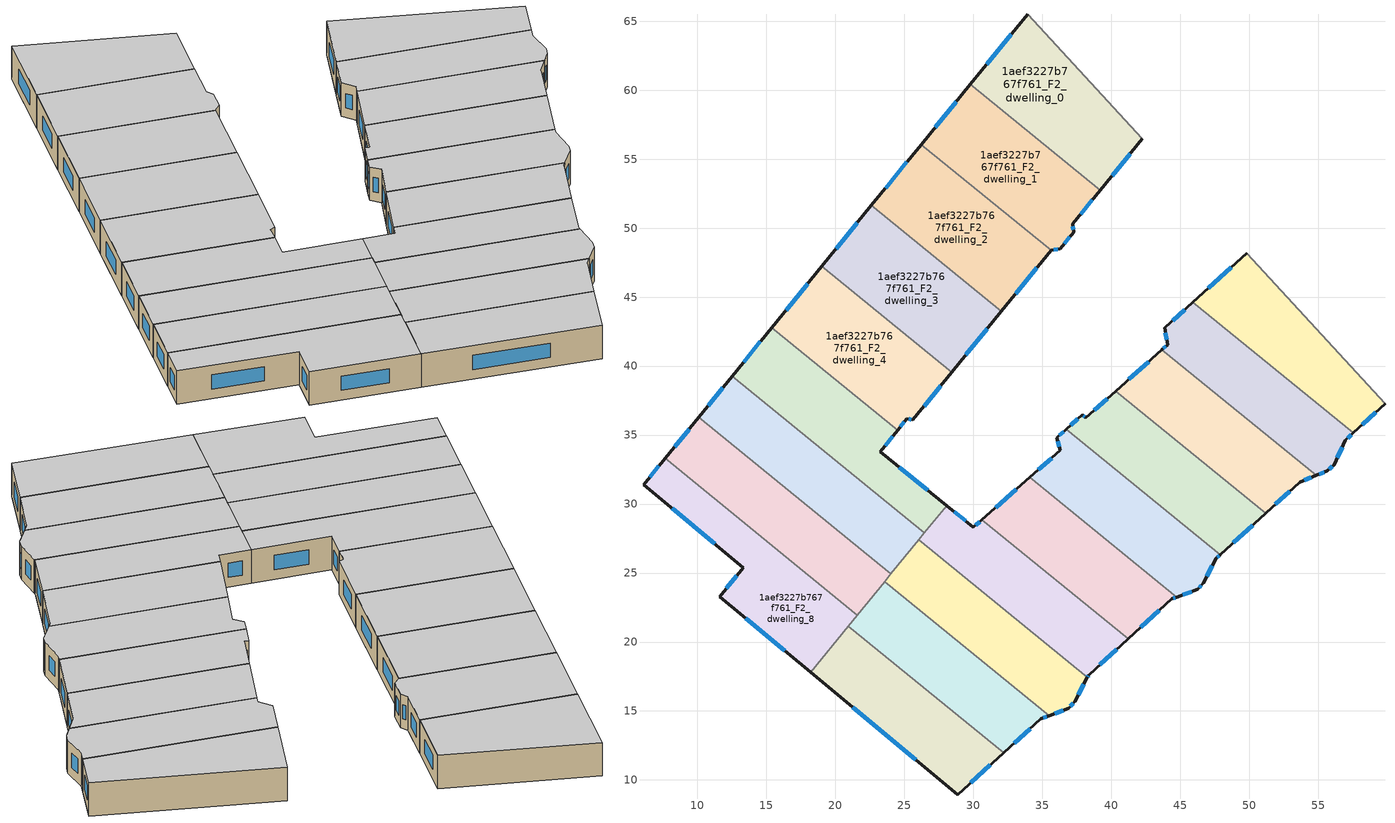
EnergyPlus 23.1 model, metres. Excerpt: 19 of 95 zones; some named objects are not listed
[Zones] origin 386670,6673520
1aef3227b767f761_F2_dwelling_0
 floor to 1aef3227b767f761_F1_dwelling_0 (EU_floor_Construction): 33.94,65.51 42.24,56.47 39.19,52.75 29.78,60.42 z6
 wall outside (EU_wall_Construction): 39.19,52.75 42.24,56.47 / 33.94,65.51 29.78,60.42 z6:9
 wall adiabatic (EU_wall_Construction): 42.24,56.47 33.94,65.51 z6:9
 wall to 1aef3227b767f761_F2_dwelling_1 (EU_wall_Construction): 29.78,60.42 39.19,52.75 z6:9
 window (EU_Window_Construction): 40.06,53.81 41.37,55.4 / 32.75,64.06 30.97,61.87 z6.86:8.14
 ceiling to 1aef3227b767f761_F3_dwelling_0 (EU_floor_Construction): 39.19,52.75 42.24,56.47 33.94,65.51 29.78,60.42 z9
1aef3227b767f761_F2_dwelling_1
 floor to 1aef3227b767f761_F1_dwelling_1 (EU_floor_Construction): 39.19,52.75 37.2,50.31 37.27,49.7 36.32,48.52 35.65,48.41 35.63,48.38 26.22,56.05 29.78,60.42 z6
 wall outside (EU_wall_Construction): 35.63,48.38 35.65,48.41 36.32,48.52 37.27,49.7 37.2,50.31 39.19,52.75 / 29.78,60.42 26.22,56.05 z6:9
 wall to 1aef3227b767f761_F2_dwelling_2 (EU_wall_Construction): 26.22,56.05 35.63,48.38 z6:9
 window (EU_Window_Construction): 35.84,48.44 36.13,48.49 / 28.76,59.17 27.24,57.3 / 37.77,51.01 38.62,52.05 / 37.25,49.87 37.22,50.14 / 36.59,48.86 37,49.36 z6.86:8.14
 ceiling to 1aef3227b767f761_F3_dwelling_1 (EU_floor_Construction): 37.27,49.7 37.2,50.31 39.19,52.75 29.78,60.42 26.22,56.05 35.63,48.38 35.65,48.41 36.32,48.52 z9
1aef3227b767f761_F2_dwelling_10
 floor to 1aef3227b767f761_F1_dwelling_10 (EU_floor_Construction): 57.55,35.16 56.96,34.62 56.16,32.85 55.67,32.42 54.84,32.07 43.66,41.18 44.08,41.55 43.87,42.76 45.92,44.63 z6
 wall outside (EU_wall_Construction): 54.84,32.07 55.67,32.42 56.16,32.85 56.96,34.62 57.55,35.16 / 45.92,44.63 43.87,42.76 44.08,41.55 43.66,41.18 z6:9
 wall to 1aef3227b767f761_F2_dwelling_9 (EU_wall_Construction): 57.55,35.16 45.92,44.63 z6:9
 wall to 1aef3227b767f761_F2_dwelling_11 (EU_wall_Construction): 43.66,41.18 54.84,32.07 z6:9
 window (EU_Window_Construction): 57.13,34.77 57.38,35.01 / 56.39,33.35 56.73,34.11 / 55.81,32.54 56.02,32.72 / 55.08,32.17 55.43,32.32 / 43.96,41.44 43.78,41.29 / 43.93,42.42 44.02,41.9 / 45.33,44.1 44.45,43.3 z6.86:8.14
 ceiling to 1aef3227b767f761_F3_dwelling_10 (EU_floor_Construction): 56.16,32.85 56.96,34.62 57.55,35.16 45.92,44.63 43.87,42.76 44.08,41.55 43.66,41.18 54.84,32.07 55.67,32.42 z9
1aef3227b767f761_F2_dwelling_11
 floor to 1aef3227b767f761_F1_dwelling_11 (EU_floor_Construction): 54.84,32.07 53.64,31.58 51.18,29.34 40.32,38.19 43.66,41.18 z6
 wall outside (EU_wall_Construction): 51.18,29.34 53.64,31.58 54.84,32.07 / 43.66,41.18 40.32,38.19 z6:9
 wall to 1aef3227b767f761_F2_dwelling_12 (EU_wall_Construction): 40.32,38.19 51.18,29.34 z6:9
 window (EU_Window_Construction): 51.89,29.98 52.94,30.94 / 42.71,40.33 41.28,39.04 / 53.99,31.72 54.5,31.93 z6.86:8.14
 ceiling to 1aef3227b767f761_F3_dwelling_11 (EU_floor_Construction): 53.64,31.58 54.84,32.07 43.66,41.18 40.32,38.19 51.18,29.34 z9
1aef3227b767f761_F2_dwelling_12
 floor to 1aef3227b767f761_F1_dwelling_12 (EU_floor_Construction): 51.18,29.34 47.9,26.34 36.75,35.43 37.9,36.47 38.15,36.25 40.32,38.19 z6
 wall outside (EU_wall_Construction): 47.9,26.34 51.18,29.34 / 40.32,38.19 38.15,36.25 37.9,36.47 36.75,35.43 z6:9
 wall to 1aef3227b767f761_F2_dwelling_13 (EU_wall_Construction): 36.75,35.43 47.9,26.34 z6:9
 window (EU_Window_Construction): 48.84,27.2 50.25,28.48 / 37.57,36.17 37.08,35.73 / 38.08,36.31 37.97,36.41 / 39.7,37.64 38.77,36.8 z6.86:8.14
 ceiling to 1aef3227b767f761_F3_dwelling_12 (EU_floor_Construction): 51.18,29.34 40.32,38.19 38.15,36.25 37.9,36.47 36.75,35.43 47.9,26.34 z9
1aef3227b767f761_F2_dwelling_13
 floor to 1aef3227b767f761_F1_dwelling_13 (EU_floor_Construction): 47.9,26.34 47.6,26.06 46.65,24.25 46.26,23.81 44.74,23.25 34.09,31.94 36.3,33.89 36.04,34.79 36.75,35.43 z6
 wall outside (EU_wall_Construction): 44.74,23.25 46.26,23.81 46.65,24.25 47.6,26.06 47.9,26.34 / 36.75,35.43 36.04,34.79 36.3,33.89 34.09,31.94 z6:9
 wall to 1aef3227b767f761_F2_dwelling_14 (EU_wall_Construction): 34.09,31.94 44.74,23.25 z6:9
 window (EU_Window_Construction): 47.68,26.14 47.81,26.26 / 46.92,24.76 47.33,25.54 / 46.37,23.93 46.54,24.12 / 45.17,23.41 45.82,23.65 / 35.67,33.34 34.72,32.5 / 36.12,34.54 36.23,34.15 / 36.55,35.25 36.24,34.97 z6.86:8.14
 ceiling to 1aef3227b767f761_F3_dwelling_13 (EU_floor_Construction): 46.65,24.25 47.6,26.06 47.9,26.34 36.75,35.43 36.04,34.79 36.3,33.89 34.09,31.94 44.74,23.25 46.26,23.81 z9
1aef3227b767f761_F2_dwelling_14
 floor to 1aef3227b767f761_F1_dwelling_14 (EU_floor_Construction): 44.74,23.25 44.38,23.12 41.22,20.23 30.62,28.87 34.09,31.94 z6
 wall outside (EU_wall_Construction): 41.22,20.23 44.38,23.12 44.74,23.25 / 34.09,31.94 30.62,28.87 z6:9
 wall to 1aef3227b767f761_F2_dwelling_15 (EU_wall_Construction): 30.62,28.87 41.22,20.23 z6:9
 window (EU_Window_Construction): 42.13,21.06 43.48,22.3 / 33.1,31.06 31.61,29.75 / 44.49,23.16 44.64,23.22 z6.86:8.14
 ceiling to 1aef3227b767f761_F3_dwelling_14 (EU_floor_Construction): 44.38,23.12 44.74,23.25 34.09,31.94 30.62,28.87 41.22,20.23 z9
1aef3227b767f761_F2_dwelling_15
 floor to 1aef3227b767f761_F1_dwelling_15 (EU_floor_Construction): 41.22,20.23 38.35,17.6 38.27,17.45 26.05,27.42 28.07,29.89 30.01,28.32 30.62,28.87 z6
 wall outside (EU_wall_Construction): 38.27,17.45 38.35,17.6 41.22,20.23 / 30.62,28.87 30.01,28.32 28.07,29.89 z6:9
 wall to 1aef3227b767f761_F2_dwelling_16 (EU_wall_Construction): 26.05,27.42 38.27,17.45 z6:9
 wall to 1aef3227b767f761_F2_dwelling_5 (EU_wall_Construction): 28.07,29.89 26.45,27.92 z6:9
 wall to 1aef3227b767f761_F2_dwelling_6 (EU_wall_Construction): 26.45,27.92 26.05,27.42 z6:9
 window (EU_Window_Construction): 38.29,17.49 38.33,17.56 / 29.45,28.77 28.62,29.45 / 30.45,28.71 30.19,28.48 / 39.17,18.35 40.4,19.48 z6.86:8.14
 ceiling to 1aef3227b767f761_F3_dwelling_15 (EU_floor_Construction): 41.22,20.23 30.62,28.87 30.01,28.32 28.07,29.89 26.05,27.42 38.27,17.45 38.35,17.6 z9
1aef3227b767f761_F2_dwelling_16
 floor to 1aef3227b767f761_F1_dwelling_16 (EU_floor_Construction): 38.27,17.45 37.35,15.69 36.92,15.2 35.5,14.66 23.58,24.38 26.05,27.42 z6
 wall outside (EU_wall_Construction): 35.5,14.66 36.92,15.2 37.35,15.69 38.27,17.45 z6:9
 wall to 1aef3227b767f761_F2_dwelling_17 (EU_wall_Construction): 23.58,24.38 35.5,14.66 z6:9
 wall to 1aef3227b767f761_F2_dwelling_6 (EU_wall_Construction): 26.05,27.42 24.02,24.93 z6:9
 wall to 1aef3227b767f761_F2_dwelling_7 (EU_wall_Construction): 24.02,24.93 23.58,24.38 z6:9
 window (EU_Window_Construction): 37.61,16.19 38.01,16.95 / 37.04,15.34 37.22,15.55 / 35.91,14.82 36.51,15.05 z6.86:8.14
 ceiling to 1aef3227b767f761_F3_dwelling_16 (EU_floor_Construction): 37.35,15.69 38.27,17.45 26.05,27.42 23.58,24.38 35.5,14.66 36.92,15.2 z9
1aef3227b767f761_F2_dwelling_17
 floor to 1aef3227b767f761_F1_dwelling_17 (EU_floor_Construction): 35.5,14.66 34.89,14.43 32.19,11.96 20.93,21.13 23.58,24.38 z6
 wall outside (EU_wall_Construction): 32.19,11.96 34.89,14.43 35.5,14.66 z6:9
 wall to 1aef3227b767f761_F2_dwelling_18 (EU_wall_Construction): 20.93,21.13 32.19,11.96 z6:9
 wall to 1aef3227b767f761_F2_dwelling_7 (EU_wall_Construction): 23.58,24.38 21.59,21.95 z6:9
 wall to 1aef3227b767f761_F2_dwelling_8 (EU_wall_Construction): 21.59,21.95 20.93,21.13 z6:9
 window (EU_Window_Construction): 35.06,14.5 35.33,14.6 / 32.96,12.66 34.12,13.72 z6.86:8.14
 ceiling to 1aef3227b767f761_F3_dwelling_17 (EU_floor_Construction): 34.89,14.43 35.5,14.66 23.58,24.38 20.93,21.13 32.19,11.96 z9
1aef3227b767f761_F2_dwelling_18
 floor to 1aef3227b767f761_F1_dwelling_18 (EU_floor_Construction): 32.19,11.96 28.87,8.92 18.2,17.79 20.93,21.13 z6
 wall outside (EU_wall_Construction): 18.2,17.79 28.87,8.92 32.19,11.96 z6:9
 wall to 1aef3227b767f761_F2_dwelling_8 (EU_wall_Construction): 20.93,21.13 18.2,17.79 z6:9
 window (EU_Window_Construction): 29.82,9.78 31.24,11.09 / 21.25,15.26 25.82,11.45 z6.86:8.14
 ceiling to 1aef3227b767f761_F3_dwelling_18 (EU_floor_Construction): 32.19,11.96 20.93,21.13 18.2,17.79 28.87,8.92 z9
1aef3227b767f761_F2_dwelling_2
 floor to 1aef3227b767f761_F1_dwelling_2 (EU_floor_Construction): 35.63,48.38 32.03,43.97 22.62,51.64 26.22,56.05 z6
 wall outside (EU_wall_Construction): 32.03,43.97 35.63,48.38 / 26.22,56.05 22.62,51.64 z6:9
 wall to 1aef3227b767f761_F2_dwelling_3 (EU_wall_Construction): 22.62,51.64 32.03,43.97 z6:9
 window (EU_Window_Construction): 33.06,45.23 34.61,47.12 / 25.19,54.79 23.65,52.9 z6.86:8.14
 ceiling to 1aef3227b767f761_F3_dwelling_2 (EU_floor_Construction): 32.03,43.97 35.63,48.38 26.22,56.05 22.62,51.64 z9
1aef3227b767f761_F2_dwelling_3
 floor to 1aef3227b767f761_F1_dwelling_3 (EU_floor_Construction): 32.03,43.97 28.44,39.55 19.02,47.23 22.62,51.64 z6
 wall outside (EU_wall_Construction): 28.44,39.55 32.03,43.97 / 22.62,51.64 19.02,47.23 z6:9
 wall to 1aef3227b767f761_F2_dwelling_4 (EU_wall_Construction): 19.02,47.23 28.44,39.55 z6:9
 window (EU_Window_Construction): 29.47,40.81 31.01,42.71 / 21.59,50.38 20.05,48.49 z6.86:8.14
 ceiling to 1aef3227b767f761_F3_dwelling_3 (EU_floor_Construction): 28.44,39.55 32.03,43.97 22.62,51.64 19.02,47.23 z9
1aef3227b767f761_F2_dwelling_4
 floor to 1aef3227b767f761_F1_dwelling_4 (EU_floor_Construction): 28.44,39.55 25.62,36.1 25.18,36.2 24.51,35.36 15.39,42.79 19.02,47.23 z6
 wall outside (EU_wall_Construction): 19.02,47.23 15.39,42.79 / 24.51,35.36 25.18,36.2 25.62,36.1 28.44,39.55 z6:9
 wall to 1aef3227b767f761_F2_dwelling_5 (EU_wall_Construction): 15.39,42.79 24.51,35.36 z6:9
 window (EU_Window_Construction): 17.98,45.96 16.43,44.06 / 26.43,37.08 27.63,38.56 / 25.31,36.17 25.5,36.12 / 24.7,35.6 24.99,35.96 z6.86:8.14
 ceiling to 1aef3227b767f761_F3_dwelling_4 (EU_floor_Construction): 25.62,36.1 28.44,39.55 19.02,47.23 15.39,42.79 24.51,35.36 25.18,36.2 z9
1aef3227b767f761_F2_dwelling_5
 floor to 1aef3227b767f761_F1_dwelling_5 (EU_floor_Construction): 24.51,35.36 23.24,33.79 28.07,29.89 26.45,27.92 12.52,39.27 15.39,42.79 z6
 wall outside (EU_wall_Construction): 15.39,42.79 12.52,39.27 / 28.07,29.89 23.24,33.79 24.51,35.36 z6:9
 wall to 1aef3227b767f761_F2_dwelling_6 (EU_wall_Construction): 12.52,39.27 26.45,27.92 z6:9
 window (EU_Window_Construction): 14.57,41.78 13.34,40.28 / 23.6,34.24 24.14,34.91 / 26.69,31.01 24.62,32.68 z6.86:8.14
 ceiling to 1aef3227b767f761_F3_dwelling_5 (EU_floor_Construction): 26.45,27.92 28.07,29.89 23.24,33.79 24.51,35.36 15.39,42.79 12.52,39.27 z9
1aef3227b767f761_F2_dwelling_6
 floor to 1aef3227b767f761_F1_dwelling_6 (EU_floor_Construction): 26.45,27.92 24.02,24.93 10.09,36.29 12.52,39.27 z6
 wall outside (EU_wall_Construction): 12.52,39.27 10.09,36.29 z6:9
 wall to 1aef3227b767f761_F2_dwelling_7 (EU_wall_Construction): 10.09,36.29 24.02,24.93 z6:9
 window (EU_Window_Construction): 11.83,38.42 10.78,37.14 z6.86:8.14
 ceiling to 1aef3227b767f761_F3_dwelling_6 (EU_floor_Construction): 24.02,24.93 26.45,27.92 12.52,39.27 10.09,36.29 z9
1aef3227b767f761_F2_dwelling_7
 floor to 1aef3227b767f761_F1_dwelling_7 (EU_floor_Construction): 24.02,24.93 21.59,21.95 7.66,33.31 10.09,36.29 z6
 wall outside (EU_wall_Construction): 10.09,36.29 7.66,33.31 z6:9
 wall to 1aef3227b767f761_F2_dwelling_8 (EU_wall_Construction): 7.66,33.31 21.59,21.95 z6:9
 window (EU_Window_Construction): 9.39,35.44 8.35,34.16 z6.86:8.14
 ceiling to 1aef3227b767f761_F3_dwelling_7 (EU_floor_Construction): 21.59,21.95 24.02,24.93 10.09,36.29 7.66,33.31 z9
1aef3227b767f761_F2_dwelling_8
 floor to 1aef3227b767f761_F1_dwelling_8 (EU_floor_Construction): 21.59,21.95 18.2,17.79 11.61,23.29 13.33,25.39 6.09,31.39 7.66,33.31 z6
 wall outside (EU_wall_Construction): 7.66,33.31 6.09,31.39 13.33,25.39 11.61,23.29 18.2,17.79 z6:9
 window (EU_Window_Construction): 8.16,29.68 11.26,27.11 / 7.21,32.76 6.54,31.94 / 13.49,21.72 16.32,19.36 / 12.84,24.79 12.1,23.89 z6.86:8.14
 ceiling to 1aef3227b767f761_F3_dwelling_8 (EU_floor_Construction): 18.2,17.79 21.59,21.95 7.66,33.31 6.09,31.39 13.33,25.39 11.61,23.29 z9
1aef3227b767f761_F2_dwelling_9
 floor to 1aef3227b767f761_F1_dwelling_9 (EU_floor_Construction): 49.83,48.19 59.84,37.27 57.55,35.16 45.92,44.63 z6
 wall outside (EU_wall_Construction): 49.83,48.19 45.92,44.63 / 57.55,35.16 59.84,37.27 z6:9
 wall adiabatic (EU_wall_Construction): 59.84,37.27 49.83,48.19 z6:9
 window (EU_Window_Construction): 48.71,47.18 47.04,45.65 / 58.2,35.76 59.18,36.67 z6.86:8.14
 ceiling to 1aef3227b767f761_F3_dwelling_9 (EU_floor_Construction): 59.84,37.27 49.83,48.19 45.92,44.63 57.55,35.16 z9
[Building]
EU S2 Campaign: North Axis=0; Terrain=City; Solar Distribution=FullExterior
[Site:Location]
Helsinki-Vantaa.AP: Latitude=60.317; Longitude=24.963; Time Zone=2; Elevation=54.6
[SizingPeriod:WeatherFileDays]
AnnualSizingPeriod: Begin Month=1; Begin Day of Month=1; End Month=12; End Day of Month=31; Day of Week for Start Day=Monday; Use Weather File Daylight Saving Period=No; Use Weather File Rain and Snow Indicators=No
[MATERIAL]
EU_InternalMass_Material: Roughness=MediumRough; Thickness=0.1; Conductivity=1; Density=1800; Specific Heat=900; Thermal Absorptance=0.9; Solar Absorptance=0.7; Visible Absorptance=0.7
[MATERIAL:NOMASS] Roughness=MediumRough; Thermal Absorptance=0.9; Solar Absorptance=0.7; Visible Absorptance=0.7
Name | Thermal Resistance
EU_wall_NoMass | 1.10183
EU_floor_NoMass | 1.70606
[WINDOWMATERIAL:SIMPLEGLAZINGSYSTEM]
EU_Window_SimpleGlazing: UFactor=3.11035; Solar Heat Gain Coefficient=0.8; Visible Transmittance=0.8
[CONSTRUCTION]
EU_wall_Construction: EU_wall_NoMass
EU_floor_Construction: EU_floor_NoMass
EU_Window_Construction: EU_Window_SimpleGlazing
EU_InternalMass_Construction: EU_InternalMass_Material
[ZONE] Type=1; Multiplier=1; Ceiling Height=autocalculate; Floor Area=autocalculate; Part of Total Floor Area=Yes
Name | Volume
1aef3227b767f761_F2_dwelling_0; 1aef3227b767f761_F2_dwelling_6 | 207.567
1aef3227b767f761_F2_dwelling_1 | 207.593
1aef3227b767f761_F2_dwelling_10 | 186.828
1aef3227b767f761_F2_dwelling_11 | 186.804
1aef3227b767f761_F2_dwelling_12; 1aef3227b767f761_F2_dwelling_17 | 186.801
1aef3227b767f761_F2_dwelling_13; 1aef3227b767f761_F2_dwelling_14 | 186.823
1aef3227b767f761_F2_dwelling_15 | 186.798
1aef3227b767f761_F2_dwelling_16 | 186.842
1aef3227b767f761_F2_dwelling_18 | 186.825
1aef3227b767f761_F2_dwelling_2 | 207.554
1aef3227b767f761_F2_dwelling_3 | 207.6
1aef3227b767f761_F2_dwelling_4 | 207.564
1aef3227b767f761_F2_dwelling_5 | 207.551
1aef3227b767f761_F2_dwelling_7 | 207.565
1aef3227b767f761_F2_dwelling_8 | 207.576
1aef3227b767f761_F2_dwelling_9 | 186.819
[INTERNALMASS] Construction=EU_InternalMass_Construction
Name | Zone or ZoneList | Surface Area
1aef3227b767f761_F2_dwelling_0_EU_InternalMass | 1aef3227b767f761_F2_dwelling_0 | 69.1892
1aef3227b767f761_F2_dwelling_1_EU_InternalMass | 1aef3227b767f761_F2_dwelling_1 | 69.1972
1aef3227b767f761_F2_dwelling_2_EU_InternalMass | 1aef3227b767f761_F2_dwelling_2 | 69.1851
1aef3227b767f761_F2_dwelling_3_EU_InternalMass | 1aef3227b767f761_F2_dwelling_3 | 69.1999
1aef3227b767f761_F2_dwelling_4_EU_InternalMass | 1aef3227b767f761_F2_dwelling_4 | 69.1879
1aef3227b767f761_F2_dwelling_5_EU_InternalMass | 1aef3227b767f761_F2_dwelling_5 | 69.1835
1aef3227b767f761_F2_dwelling_6_EU_InternalMass | 1aef3227b767f761_F2_dwelling_6 | 69.1889
1aef3227b767f761_F2_dwelling_7_EU_InternalMass | 1aef3227b767f761_F2_dwelling_7 | 69.1883
1aef3227b767f761_F2_dwelling_8_EU_InternalMass | 1aef3227b767f761_F2_dwelling_8 | 69.1919
1aef3227b767f761_F2_dwelling_9_EU_InternalMass | 1aef3227b767f761_F2_dwelling_9 | 62.273
1aef3227b767f761_F2_dwelling_10_EU_InternalMass | 1aef3227b767f761_F2_dwelling_10 | 62.2764
1aef3227b767f761_F2_dwelling_11_EU_InternalMass | 1aef3227b767f761_F2_dwelling_11 | 62.2677
1aef3227b767f761_F2_dwelling_12_EU_InternalMass | 1aef3227b767f761_F2_dwelling_12 | 62.2673
1aef3227b767f761_F2_dwelling_13_EU_InternalMass | 1aef3227b767f761_F2_dwelling_13 | 62.2746
1aef3227b767f761_F2_dwelling_14_EU_InternalMass | 1aef3227b767f761_F2_dwelling_14 | 62.2743
1aef3227b767f761_F2_dwelling_15_EU_InternalMass | 1aef3227b767f761_F2_dwelling_15 | 62.2661
1aef3227b767f761_F2_dwelling_16_EU_InternalMass | 1aef3227b767f761_F2_dwelling_16 | 62.2804
1aef3227b767f761_F2_dwelling_17_EU_InternalMass | 1aef3227b767f761_F2_dwelling_17 | 62.2672
1aef3227b767f761_F2_dwelling_18_EU_InternalMass | 1aef3227b767f761_F2_dwelling_18 | 62.2754
[OTHEREQUIPMENT] Fuel Type=Electricity; Design Level Calculation Method=Watts/Area; Power per Zone Floor Area=1; Fraction Latent=0; Fraction Radiant=0; Fraction Lost=0; Carbon Dioxide Generation Rate=0; EndUse Subcategory=EU_Step8_InternalGains
Name | Zone or ZoneList or Space or SpaceList | Schedule
EU_Step8_InternalGain_1aef3227b767f761_F2_dwelling_0_f000 | 1aef3227b767f761_F2_dwelling_0 | EU_Step8_GainSchedule_1aef3227b767f761_F2_dwelling_0_f000
EU_Step8_InternalGain_1aef3227b767f761_F2_dwelling_1_f000 | 1aef3227b767f761_F2_dwelling_1 | EU_Step8_GainSchedule_1aef3227b767f761_F2_dwelling_1_f000
EU_Step8_InternalGain_1aef3227b767f761_F2_dwelling_2_f000 | 1aef3227b767f761_F2_dwelling_2 | EU_Step8_GainSchedule_1aef3227b767f761_F2_dwelling_2_f000
EU_Step8_InternalGain_1aef3227b767f761_F2_dwelling_3_f000 | 1aef3227b767f761_F2_dwelling_3 | EU_Step8_GainSchedule_1aef3227b767f761_F2_dwelling_3_f000
EU_Step8_InternalGain_1aef3227b767f761_F2_dwelling_4_f000 | 1aef3227b767f761_F2_dwelling_4 | EU_Step8_GainSchedule_1aef3227b767f761_F2_dwelling_4_f000
EU_Step8_InternalGain_1aef3227b767f761_F2_dwelling_5_f000 | 1aef3227b767f761_F2_dwelling_5 | EU_Step8_GainSchedule_1aef3227b767f761_F2_dwelling_5_f000
EU_Step8_InternalGain_1aef3227b767f761_F2_dwelling_6_f000 | 1aef3227b767f761_F2_dwelling_6 | EU_Step8_GainSchedule_1aef3227b767f761_F2_dwelling_6_f000
EU_Step8_InternalGain_1aef3227b767f761_F2_dwelling_7_f000 | 1aef3227b767f761_F2_dwelling_7 | EU_Step8_GainSchedule_1aef3227b767f761_F2_dwelling_7_f000
EU_Step8_InternalGain_1aef3227b767f761_F2_dwelling_8_f000 | 1aef3227b767f761_F2_dwelling_8 | EU_Step8_GainSchedule_1aef3227b767f761_F2_dwelling_8_f000
EU_Step8_InternalGain_1aef3227b767f761_F2_dwelling_9_f000 | 1aef3227b767f761_F2_dwelling_9 | EU_Step8_GainSchedule_1aef3227b767f761_F2_dwelling_9_f000
EU_Step8_InternalGain_1aef3227b767f761_F2_dwelling_10_f000 | 1aef3227b767f761_F2_dwelling_10 | EU_Step8_GainSchedule_1aef3227b767f761_F2_dwelling_10_f000
EU_Step8_InternalGain_1aef3227b767f761_F2_dwelling_11_f000 | 1aef3227b767f761_F2_dwelling_11 | EU_Step8_GainSchedule_1aef3227b767f761_F2_dwelling_11_f000
EU_Step8_InternalGain_1aef3227b767f761_F2_dwelling_12_f000 | 1aef3227b767f761_F2_dwelling_12 | EU_Step8_GainSchedule_1aef3227b767f761_F2_dwelling_12_f000
EU_Step8_InternalGain_1aef3227b767f761_F2_dwelling_13_f000 | 1aef3227b767f761_F2_dwelling_13 | EU_Step8_GainSchedule_1aef3227b767f761_F2_dwelling_13_f000
EU_Step8_InternalGain_1aef3227b767f761_F2_dwelling_14_f000 | 1aef3227b767f761_F2_dwelling_14 | EU_Step8_GainSchedule_1aef3227b767f761_F2_dwelling_14_f000
EU_Step8_InternalGain_1aef3227b767f761_F2_dwelling_15_f000 | 1aef3227b767f761_F2_dwelling_15 | EU_Step8_GainSchedule_1aef3227b767f761_F2_dwelling_15_f000
EU_Step8_InternalGain_1aef3227b767f761_F2_dwelling_16_f000 | 1aef3227b767f761_F2_dwelling_16 | EU_Step8_GainSchedule_1aef3227b767f761_F2_dwelling_16_f000
EU_Step8_InternalGain_1aef3227b767f761_F2_dwelling_17_f000 | 1aef3227b767f761_F2_dwelling_17 | EU_Step8_GainSchedule_1aef3227b767f761_F2_dwelling_17_f000
EU_Step8_InternalGain_1aef3227b767f761_F2_dwelling_18_f000 | 1aef3227b767f761_F2_dwelling_18 | EU_Step8_GainSchedule_1aef3227b767f761_F2_dwelling_18_f000
[ZONEVENTILATION:DESIGNFLOWRATE] Schedule=EU_AlwaysOn; Design Flow Rate Calculation Method=AirChanges/Hour; Air Changes per Hour=0.756316; Ventilation Type=Natural; Fan Pressure Rise=0; Fan Total Efficiency=1; Constant Term Coefficient=1; Temperature Term Coefficient=0; Velocity Term Coefficient=0; Velocity Squared Term Coefficient=0; Minimum Indoor Temperature=-100; Maximum Indoor Temperature=100; Delta Temperature=-100; Minimum Outdoor Temperature=-100; Maximum Outdoor Temperature=100; Maximum Wind Speed=40
Name | Zone or ZoneList or Space or SpaceList
EU_ConstantAir_1aef3227b767f761_F2_dwelling_0 | 1aef3227b767f761_F2_dwelling_0
EU_ConstantAir_1aef3227b767f761_F2_dwelling_1 | 1aef3227b767f761_F2_dwelling_1
EU_ConstantAir_1aef3227b767f761_F2_dwelling_2 | 1aef3227b767f761_F2_dwelling_2
EU_ConstantAir_1aef3227b767f761_F2_dwelling_3 | 1aef3227b767f761_F2_dwelling_3
EU_ConstantAir_1aef3227b767f761_F2_dwelling_4 | 1aef3227b767f761_F2_dwelling_4
EU_ConstantAir_1aef3227b767f761_F2_dwelling_5 | 1aef3227b767f761_F2_dwelling_5
EU_ConstantAir_1aef3227b767f761_F2_dwelling_6 | 1aef3227b767f761_F2_dwelling_6
EU_ConstantAir_1aef3227b767f761_F2_dwelling_7 | 1aef3227b767f761_F2_dwelling_7
EU_ConstantAir_1aef3227b767f761_F2_dwelling_8 | 1aef3227b767f761_F2_dwelling_8
EU_ConstantAir_1aef3227b767f761_F2_dwelling_9 | 1aef3227b767f761_F2_dwelling_9
EU_ConstantAir_1aef3227b767f761_F2_dwelling_10 | 1aef3227b767f761_F2_dwelling_10
EU_ConstantAir_1aef3227b767f761_F2_dwelling_11 | 1aef3227b767f761_F2_dwelling_11
EU_ConstantAir_1aef3227b767f761_F2_dwelling_12 | 1aef3227b767f761_F2_dwelling_12
EU_ConstantAir_1aef3227b767f761_F2_dwelling_13 | 1aef3227b767f761_F2_dwelling_13
EU_ConstantAir_1aef3227b767f761_F2_dwelling_14 | 1aef3227b767f761_F2_dwelling_14
EU_ConstantAir_1aef3227b767f761_F2_dwelling_15 | 1aef3227b767f761_F2_dwelling_15
EU_ConstantAir_1aef3227b767f761_F2_dwelling_16 | 1aef3227b767f761_F2_dwelling_16
EU_ConstantAir_1aef3227b767f761_F2_dwelling_17 | 1aef3227b767f761_F2_dwelling_17
EU_ConstantAir_1aef3227b767f761_F2_dwelling_18 | 1aef3227b767f761_F2_dwelling_18
[HVACTEMPLATE:ZONE:IDEALLOADSAIRSYSTEM] System Availability Schedule=EU_AlwaysOn; Maximum Heating Supply Air Temperature=50; Minimum Cooling Supply Air Temperature=13; Maximum Heating Supply Air Humidity Ratio=0.0156; Minimum Cooling Supply Air Humidity Ratio=0.0077; Heating Limit=NoLimit; Cooling Limit=NoLimit; Heating Availability Schedule=EU_AlwaysOn; Cooling Availability Schedule=EU_CoolingOff; Dehumidification Control Type=ConstantSensibleHeatRatio; Cooling Sensible Heat Ratio=0.7; Dehumidification Setpoint=60; Humidification Control Type=None; Humidification Setpoint=30; Outdoor Air Method=None; Outdoor Air Flow Rate per Person=0.00944; Outdoor Air Flow Rate per Zone Floor Area=0; Outdoor Air Flow Rate per Zone=0; Demand Controlled Ventilation Type=None; Outdoor Air Economizer Type=NoEconomizer; Heat Recovery Type=None; Sensible Heat Recovery Effectiveness=0.7; Latent Heat Recovery Effectiveness=0.65
Name | Template Thermostat
1aef3227b767f761_F2_dwelling_0 | EU_HeatOnly_1aef3227b767f761_F2_dwelling_0
1aef3227b767f761_F2_dwelling_1 | EU_HeatOnly_1aef3227b767f761_F2_dwelling_1
1aef3227b767f761_F2_dwelling_2 | EU_HeatOnly_1aef3227b767f761_F2_dwelling_2
1aef3227b767f761_F2_dwelling_3 | EU_HeatOnly_1aef3227b767f761_F2_dwelling_3
1aef3227b767f761_F2_dwelling_4 | EU_HeatOnly_1aef3227b767f761_F2_dwelling_4
1aef3227b767f761_F2_dwelling_5 | EU_HeatOnly_1aef3227b767f761_F2_dwelling_5
1aef3227b767f761_F2_dwelling_6 | EU_HeatOnly_1aef3227b767f761_F2_dwelling_6
1aef3227b767f761_F2_dwelling_7 | EU_HeatOnly_1aef3227b767f761_F2_dwelling_7
1aef3227b767f761_F2_dwelling_8 | EU_HeatOnly_1aef3227b767f761_F2_dwelling_8
1aef3227b767f761_F2_dwelling_9 | EU_HeatOnly_1aef3227b767f761_F2_dwelling_9
1aef3227b767f761_F2_dwelling_10 | EU_HeatOnly_1aef3227b767f761_F2_dwelling_10
1aef3227b767f761_F2_dwelling_11 | EU_HeatOnly_1aef3227b767f761_F2_dwelling_11
1aef3227b767f761_F2_dwelling_12 | EU_HeatOnly_1aef3227b767f761_F2_dwelling_12
1aef3227b767f761_F2_dwelling_13 | EU_HeatOnly_1aef3227b767f761_F2_dwelling_13
1aef3227b767f761_F2_dwelling_14 | EU_HeatOnly_1aef3227b767f761_F2_dwelling_14
1aef3227b767f761_F2_dwelling_15 | EU_HeatOnly_1aef3227b767f761_F2_dwelling_15
1aef3227b767f761_F2_dwelling_16 | EU_HeatOnly_1aef3227b767f761_F2_dwelling_16
1aef3227b767f761_F2_dwelling_17 | EU_HeatOnly_1aef3227b767f761_F2_dwelling_17
1aef3227b767f761_F2_dwelling_18 | EU_HeatOnly_1aef3227b767f761_F2_dwelling_18
[SIZING:ZONE] Zone Cooling Design Supply Air Temperature Input Method=SupplyAirTemperature; Zone Cooling Design Supply Air Temperature=13; Zone Heating Design Supply Air Temperature Input Method=SupplyAirTemperature; Zone Heating Design Supply Air Temperature=50; Zone Cooling Design Supply Air Humidity Ratio=0.008; Zone Heating Design Supply Air Humidity Ratio=0.008; Cooling Design Air Flow Method=DesignDay; Cooling Design Air Flow Rate=0; Cooling Minimum Air Flow per Zone Floor Area=0.000762; Cooling Minimum Air Flow=0; Cooling Minimum Air Flow Fraction=0.2; Heating Design Air Flow Method=DesignDay; Heating Design Air Flow Rate=0; Heating Maximum Air Flow per Zone Floor Area=0.002032; Heating Maximum Air Flow=0.141576; Heating Maximum Air Flow Fraction=0.3; Account for Dedicated Outdoor Air System=No; Dedicated Outdoor Air System Control Strategy=NeutralSupplyAir; Dedicated Outdoor Air Low Setpoint Temperature for Design=autosize; Dedicated Outdoor Air High Setpoint Temperature for Design=autosize; Zone Load Sizing Method=Sensible Load Only No Latent Load; Zone Latent Cooling Design Supply Air Humidity Ratio Input Method=HumidityRatioDifference; Zone Cooling Design Supply Air Humidity Ratio Difference=0.005; Zone Latent Heating Design Supply Air Humidity Ratio Input Method=HumidityRatioDifference; Zone Humidification Design Supply Air Humidity Ratio Difference=0.005
1aef3227b767f761_F2_dwelling_0; 1aef3227b767f761_F2_dwelling_1; 1aef3227b767f761_F2_dwelling_2; 1aef3227b767f761_F2_dwelling_3; 1aef3227b767f761_F2_dwelling_4; 1aef3227b767f761_F2_dwelling_5; 1aef3227b767f761_F2_dwelling_6; 1aef3227b767f761_F2_dwelling_7; 1aef3227b767f761_F2_dwelling_8; 1aef3227b767f761_F2_dwelling_9; 1aef3227b767f761_F2_dwelling_10; 1aef3227b767f761_F2_dwelling_11; 1aef3227b767f761_F2_dwelling_12; 1aef3227b767f761_F2_dwelling_13; 1aef3227b767f761_F2_dwelling_14; 1aef3227b767f761_F2_dwelling_15; 1aef3227b767f761_F2_dwelling_16; 1aef3227b767f761_F2_dwelling_17; 1aef3227b767f761_F2_dwelling_18
[SCHEDULE:CONSTANT]
Name | Hourly Value
EU_AlwaysOn | 1
EU_CoolingOff | 0
[SCHEDULE:FILE] Column Number=1; Rows to Skip at Top=0; Number of Hours of Data=8760; Column Separator=Comma; Interpolate to Timestep=No; Minutes per Item=60; Adjust Schedule for Daylight Savings=Yes
Name | File
EU_Step8_GainSchedule_1aef3227b767f761_F2_dwelling_0_f000 | ../../schedules/1aef3227b767f761/1aef3227b767f761_F2_dwelling_0_f000_gain.csv
EU_Step8_GainSchedule_1aef3227b767f761_F2_dwelling_1_f000 | ../../schedules/1aef3227b767f761/1aef3227b767f761_F2_dwelling_1_f000_gain.csv
EU_Step8_GainSchedule_1aef3227b767f761_F2_dwelling_2_f000 | ../../schedules/1aef3227b767f761/1aef3227b767f761_F2_dwelling_2_f000_gain.csv
EU_Step8_GainSchedule_1aef3227b767f761_F2_dwelling_3_f000 | ../../schedules/1aef3227b767f761/1aef3227b767f761_F2_dwelling_3_f000_gain.csv
EU_Step8_GainSchedule_1aef3227b767f761_F2_dwelling_4_f000 | ../../schedules/1aef3227b767f761/1aef3227b767f761_F2_dwelling_4_f000_gain.csv
EU_Step8_GainSchedule_1aef3227b767f761_F2_dwelling_5_f000 | ../../schedules/1aef3227b767f761/1aef3227b767f761_F2_dwelling_5_f000_gain.csv
EU_Step8_GainSchedule_1aef3227b767f761_F2_dwelling_6_f000 | ../../schedules/1aef3227b767f761/1aef3227b767f761_F2_dwelling_6_f000_gain.csv
EU_Step8_GainSchedule_1aef3227b767f761_F2_dwelling_7_f000 | ../../schedules/1aef3227b767f761/1aef3227b767f761_F2_dwelling_7_f000_gain.csv
EU_Step8_GainSchedule_1aef3227b767f761_F2_dwelling_8_f000 | ../../schedules/1aef3227b767f761/1aef3227b767f761_F2_dwelling_8_f000_gain.csv
EU_Step8_GainSchedule_1aef3227b767f761_F2_dwelling_9_f000 | ../../schedules/1aef3227b767f761/1aef3227b767f761_F2_dwelling_9_f000_gain.csv
EU_Step8_GainSchedule_1aef3227b767f761_F2_dwelling_10_f000 | ../../schedules/1aef3227b767f761/1aef3227b767f761_F2_dwelling_10_f000_gain.csv
EU_Step8_GainSchedule_1aef3227b767f761_F2_dwelling_11_f000 | ../../schedules/1aef3227b767f761/1aef3227b767f761_F2_dwelling_11_f000_gain.csv
EU_Step8_GainSchedule_1aef3227b767f761_F2_dwelling_12_f000 | ../../schedules/1aef3227b767f761/1aef3227b767f761_F2_dwelling_12_f000_gain.csv
EU_Step8_GainSchedule_1aef3227b767f761_F2_dwelling_13_f000 | ../../schedules/1aef3227b767f761/1aef3227b767f761_F2_dwelling_13_f000_gain.csv
EU_Step8_GainSchedule_1aef3227b767f761_F2_dwelling_14_f000 | ../../schedules/1aef3227b767f761/1aef3227b767f761_F2_dwelling_14_f000_gain.csv
EU_Step8_GainSchedule_1aef3227b767f761_F2_dwelling_15_f000 | ../../schedules/1aef3227b767f761/1aef3227b767f761_F2_dwelling_15_f000_gain.csv
EU_Step8_GainSchedule_1aef3227b767f761_F2_dwelling_16_f000 | ../../schedules/1aef3227b767f761/1aef3227b767f761_F2_dwelling_16_f000_gain.csv
EU_Step8_GainSchedule_1aef3227b767f761_F2_dwelling_17_f000 | ../../schedules/1aef3227b767f761/1aef3227b767f761_F2_dwelling_17_f000_gain.csv
EU_Step8_GainSchedule_1aef3227b767f761_F2_dwelling_18_f000 | ../../schedules/1aef3227b767f761/1aef3227b767f761_F2_dwelling_18_f000_gain.csv
